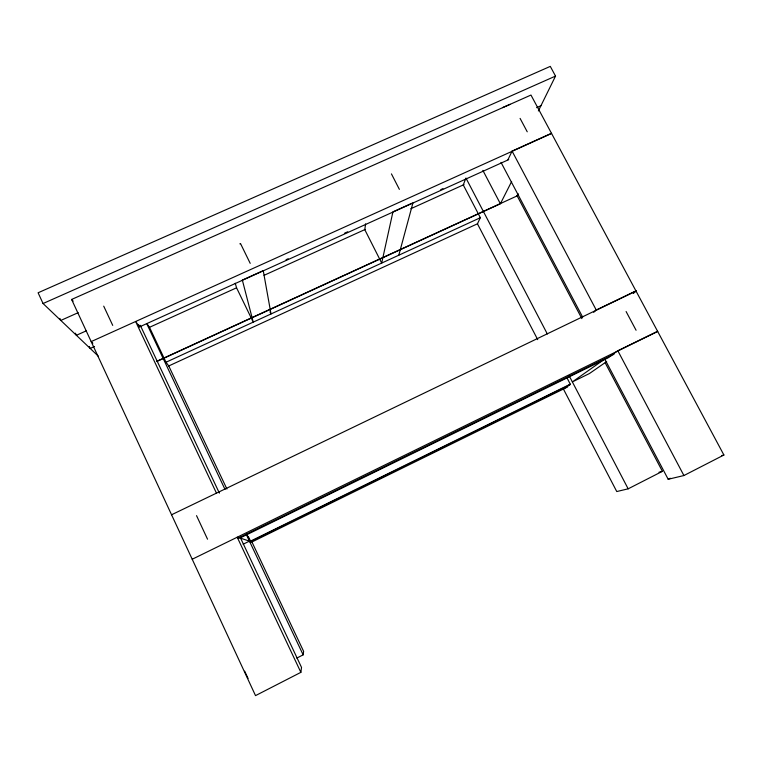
<?xml version="1.0" encoding="UTF-8"?>
<svg xmlns="http://www.w3.org/2000/svg" width="762" height="762" viewBox="0 0 762 762"><rect width="100%" height="100%" fill="white"/><g stroke="black" fill="none" stroke-linecap="round" stroke-linejoin="round"><path stroke-width="1.14" d="M633.384 293.065L635.937 290.893L530.971 95.05L71.609 299.456L255.518 695.62L300.866 672.351L301.533 667.436L240.173 537.248M296.789 658.092L303.143 654.853L303.619 651.358L251.936 541.972L250.079 541.353L246.678 534.162M365.627 223.847L364.769 229.629L381.686 263.071L392.935 211.855L411.909 203.264M398.821 255.194L412.956 202.787M465.563 179.032L463.258 184.937L480.346 217.713L477.441 223.809L537.715 339.642M507.959 159.753L512.074 151.105L551.469 133.293M538.363 110.957L555.527 76.086L550.288 66.38L38.1 292.77L43.053 303.524L98.384 356.245M157.058 361.369L500.377 203.768L511.635 181.518M518.284 193.834L517.16 195.882L157.001 361.198M593.665 312.325L596.236 310.01L635.937 290.893M633.479 293.246L636.032 291.074L723.9 455.009L683.914 475.536L668.188 479.279L604.876 359.264M604.752 359.016L572.357 381.914L589.436 373.532L606.666 361.588M566.785 377.466L570.29 384.191L563.413 389.03L616.763 491.547L628.155 488.823L662.407 471.326L605.209 362.855M611.324 355.321L617.82 350.749L657.587 331.289M611.429 355.502L608.286 357.711L239.859 538.096L237.22 537.22L300.866 672.351M668.188 479.279L670.265 478.222M243.145 544.22L249.441 541.134L240.611 538.182M250.079 541.353L570.29 384.191M249.926 541.944L570.052 384.81M251.793 542.039L567.661 386.944M192.215 559.241L657.692 331.48M237.792 538.401L614.039 354.225M171.564 514.769L636.032 291.074M168.402 366.112L477.65 223.714M165.964 362.255L480.098 217.827M551.564 133.474L91.173 341.605L92.84 343.252M94.526 346.481L90.192 348.444L89.268 346.453M286.045 259.728L288.207 258.747M344.481 233.258L347.72 231.781M440.779 189.633L442.941 188.652M139.484 326.917L508.749 159.61M149.419 327.346L236.563 287.807L235.248 283.254M264.052 275.33L365.312 229.381M410.823 208.731L464.01 184.595M86.144 330.908L76.4 335.299L75.428 333.194M78.191 312.668L60.808 320.44L59.884 318.43M536.6 107.652L540.944 105.708M239.849 243.859L240.516 243.554L250.203 263.357M43.053 303.524L555.527 76.086M502.52 107.633L510.159 104.308M658.978 472.24L662.407 471.326M721.738 455.59L723.9 455.009M71.609 299.456L73.152 301.133M147.599 324.612L149.495 327.308L165.992 362.236L168.754 365.941L226.914 489.023M626.097 311.534L636.079 330.26M520.084 118.386L527.237 131.797M512.074 151.105L596.236 310.01M617.82 350.749L683.914 475.536M501.025 162.382L582.663 317.144M516.912 195.405L581.882 318.621M482.86 170.383L500.301 203.616M465.944 178.041L547.326 333.966M569.052 375.58L628.155 488.823M391.439 173.888L399.374 189.357M269.967 311.82L271.015 313.954L263.242 270.615L242.345 280.083L253.232 322.126L236.563 287.807M248.307 536.477L250.231 540.544M146.837 323.888L224.99 489.366M246.307 534.505L303.143 654.853M140.265 325.298L219.38 493.138M138.589 324.707L139.608 326.86L135.626 321.516L216.465 493.147M103.718 306.153L112.719 325.384M196.539 515.645L207.54 539.191M244.688 671.17L248.06 678.428"/></g></svg>
